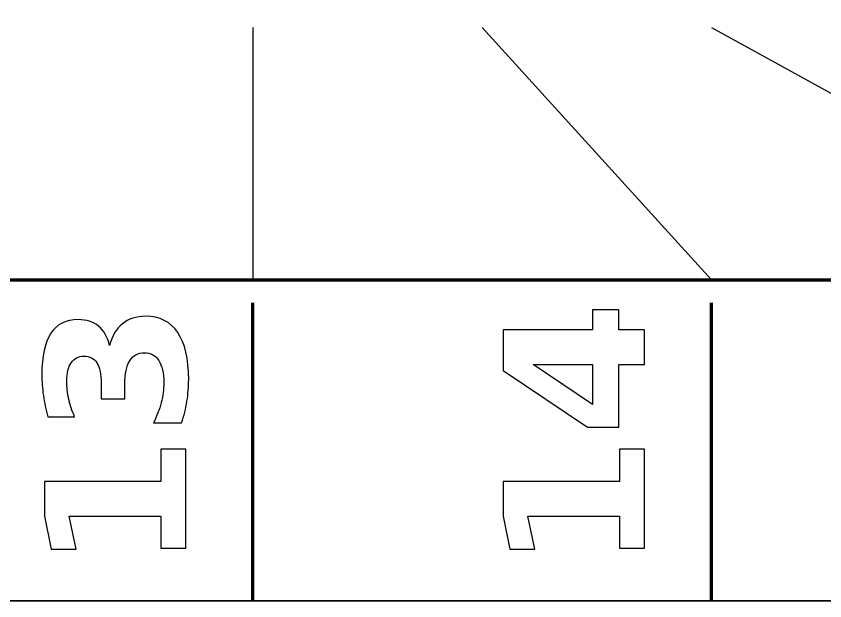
# Model space of a CAD drawing. Header units: centimetres. Extents: x -16.5 to -4.5, y -20.9 to -8.8.
# Drawn here: x -10.516 to -8.753, y -20.85 to -19.575 of the extents above; entities that cross this region are included whole.
import ezdxf

# ---------------------------------------------------------------- set-up
doc = ezdxf.new("R2010")
doc.units = ezdxf.units.CM
doc.header["$MEASUREMENT"] = 0
doc.layers.add('Layer 1', color=7, linetype='Continuous')

msp = doc.modelspace()

# ---------------------------------------------------------------- linework, layer by layer
at = {"layer": 'Layer 1', "color": 7, "lineweight": 35}
msp.add_open_spline([(-16.5, -8.85), (-16.5, -8.85), (-4.5, -8.85), (-4.5, -8.85), (-4.5, -8.85), (-4.5, -8.85), (-4.5, -20.85), (-4.5, -20.85), (-4.5, -20.85), (-4.5, -20.85), (-16.5, -20.85), (-16.5, -20.85), (-16.5, -20.85), (-16.5, -20.85), (-16.5, -8.85), (-16.5, -8.85)], degree=3, knots=[0, 0, 0, 0, 0.25, 0.25, 0.25, 0.25, 0.5, 0.5, 0.5, 0.5, 0.75, 0.75, 0.75, 0.75, 1, 1, 1, 1], dxfattribs=at)
at = {"layer": 'Layer 1', "color": 250, "lineweight": 100}
msp.add_open_spline([(-15.8, -9.55), (-15.8, -9.55), (-5.2, -9.55), (-5.2, -9.55), (-5.2, -9.55), (-5.2, -9.55), (-5.2, -20.15), (-5.2, -20.15), (-5.2, -20.15), (-5.2, -20.15), (-15.8, -20.15), (-15.8, -20.15), (-15.8, -20.15), (-15.8, -20.15), (-15.8, -9.55), (-15.8, -9.55)], degree=3, knots=[0, 0, 0, 0, 0.25, 0.25, 0.25, 0.25, 0.5, 0.5, 0.5, 0.5, 0.75, 0.75, 0.75, 0.75, 1, 1, 1, 1], dxfattribs=at)
at = {"layer": 'Layer 1', "color": 250, "lineweight": 25}
for points in [[(-10.00001, -19.59999), (-10.00001, -19.59999), (-9.99999, -20.15), (-9.99999, -20.15)], [(-9.50001, -19.59999), (-9.50001, -19.59999), (-8.99999, -20.15), (-8.99999, -20.15)], [(-9.00001, -19.59999), (-9.00001, -19.59999), (-7.99999, -20.15), (-7.99999, -20.15)]]:
    msp.add_open_spline(points, degree=3, dxfattribs=at)
at = {"layer": 'Layer 1', "color": 250, "lineweight": 106}
for points in [[(-10, -20.65), (-10, -20.65), (-10.00002, -20.20001), (-10.00002, -20.20001)], [(-10, -20.85), (-10, -20.85), (-10.00002, -20.20001), (-10.00002, -20.20001)], [(-9, -20.65), (-9, -20.65), (-9.00002, -20.20001), (-9.00002, -20.20001)], [(-9, -20.85), (-9, -20.85), (-9.00002, -20.20001), (-9.00002, -20.20001)]]:
    msp.add_open_spline(points, degree=3, dxfattribs=at)
at = {"layer": 'Layer 1', "color": 250}
for points, knots in [([(-9.4543, -20.3477), (-9.4543, -20.3477), (-9.4543, -20.25922), (-9.4543, -20.25922), (-9.4543, -20.25922), (-9.4543, -20.25922), (-9.25957, -20.25922), (-9.25957, -20.25922), (-9.25957, -20.25922), (-9.25957, -20.25922), (-9.25957, -20.2152), (-9.25957, -20.2152), (-9.25957, -20.2152), (-9.25957, -20.2152), (-9.20192, -20.2152), (-9.20192, -20.2152), (-9.20192, -20.2152), (-9.20192, -20.2152), (-9.20192, -20.25922), (-9.20192, -20.25922), (-9.20192, -20.25922), (-9.20192, -20.25922), (-9.14569, -20.25922), (-9.14569, -20.25922), (-9.14569, -20.25922), (-9.14569, -20.25922), (-9.14569, -20.33443), (-9.14569, -20.33443), (-9.14569, -20.33443), (-9.14569, -20.33443), (-9.20192, -20.33443), (-9.20192, -20.33443), (-9.20192, -20.33443), (-9.20192, -20.33443), (-9.20192, -20.47131), (-9.20192, -20.47131), (-9.20192, -20.47131), (-9.20192, -20.47131), (-9.27015, -20.47131), (-9.27015, -20.47131), (-9.27015, -20.47131), (-9.27015, -20.47131), (-9.4543, -20.3477), (-9.4543, -20.3477)], [0, 0, 0, 0, 0.0909091, 0.0909091, 0.0909091, 0.0909091, 0.1818182, 0.1818182, 0.1818182, 0.1818182, 0.2727273, 0.2727273, 0.2727273, 0.2727273, 0.3636364, 0.3636364, 0.3636364, 0.3636364, 0.4545455, 0.4545455, 0.4545455, 0.4545455, 0.5454545, 0.5454545, 0.5454545, 0.5454545, 0.6363636, 0.6363636, 0.6363636, 0.6363636, 0.7272727, 0.7272727, 0.7272727, 0.7272727, 0.8181818, 0.8181818, 0.8181818, 0.8181818, 0.9090909, 0.9090909, 0.9090909, 0.9090909, 1, 1, 1, 1]), ([(-10.31213, -20.29316), (-10.30677, -20.27242), (-10.29738, -20.25654), (-10.28412, -20.24575), (-10.28412, -20.24575), (-10.27078, -20.23495), (-10.25392, -20.22952), (-10.23339, -20.22952), (-10.23339, -20.22952), (-10.20277, -20.22952), (-10.17949, -20.24123), (-10.16354, -20.26465), (-10.16354, -20.26465), (-10.14767, -20.28808), (-10.13969, -20.32223), (-10.13969, -20.36717), (-10.13969, -20.36717), (-10.13969, -20.38305), (-10.14096, -20.39892), (-10.1435, -20.41487), (-10.1435, -20.41487), (-10.14604, -20.43074), (-10.14992, -20.44647), (-10.155, -20.46207), (-10.155, -20.46207), (-10.155, -20.46207), (-10.21639, -20.46207), (-10.21639, -20.46207), (-10.21639, -20.46207), (-10.20898, -20.44718), (-10.20333, -20.43243), (-10.19952, -20.41776), (-10.19952, -20.41776), (-10.19578, -20.40308), (-10.19388, -20.38862), (-10.19388, -20.37444), (-10.19388, -20.37444), (-10.19388, -20.35334), (-10.19755, -20.33719), (-10.20482, -20.32597), (-10.20482, -20.32597), (-10.21215, -20.31475), (-10.22259, -20.3091), (-10.23628, -20.3091), (-10.23628, -20.3091), (-10.25032, -20.3091), (-10.26098, -20.31489), (-10.26817, -20.32639), (-10.26817, -20.32639), (-10.27544, -20.33789), (-10.27904, -20.35489), (-10.27904, -20.37733), (-10.27904, -20.37733), (-10.27904, -20.37733), (-10.27904, -20.40915), (-10.27904, -20.40915), (-10.27904, -20.40915), (-10.27904, -20.40915), (-10.33033, -20.40915), (-10.33033, -20.40915), (-10.33033, -20.40915), (-10.33033, -20.40915), (-10.33033, -20.37571), (-10.33033, -20.37571), (-10.33033, -20.37571), (-10.33033, -20.35567), (-10.33344, -20.34085), (-10.33972, -20.33105), (-10.33972, -20.33105), (-10.346, -20.32124), (-10.35552, -20.31637), (-10.36829, -20.31637), (-10.36829, -20.31637), (-10.38014, -20.31637), (-10.38932, -20.3211), (-10.39574, -20.33062), (-10.39574, -20.33062), (-10.40223, -20.34015), (-10.40547, -20.35355), (-10.40547, -20.37091), (-10.40547, -20.37091), (-10.40547, -20.38375), (-10.40406, -20.39666), (-10.40117, -20.40979), (-10.40117, -20.40979), (-10.39828, -20.42284), (-10.39397, -20.43582), (-10.38833, -20.4488), (-10.38833, -20.4488), (-10.38833, -20.4488), (-10.44661, -20.4488), (-10.44661, -20.4488), (-10.44661, -20.4488), (-10.45105, -20.43307), (-10.45437, -20.41755), (-10.45656, -20.4021), (-10.45656, -20.4021), (-10.45874, -20.38664), (-10.45987, -20.37155), (-10.45987, -20.35666), (-10.45987, -20.35666), (-10.45987, -20.31658), (-10.45331, -20.28653), (-10.44012, -20.26663), (-10.44012, -20.26663), (-10.42699, -20.24673), (-10.40717, -20.23679), (-10.38071, -20.23679), (-10.38071, -20.23679), (-10.36272, -20.23679), (-10.3479, -20.24151), (-10.3364, -20.25104), (-10.3364, -20.25104), (-10.3249, -20.26056), (-10.31679, -20.2746), (-10.31213, -20.29316)], [0, 0, 0, 0, 0.0344828, 0.0344828, 0.0344828, 0.0344828, 0.0689655, 0.0689655, 0.0689655, 0.0689655, 0.1034483, 0.1034483, 0.1034483, 0.1034483, 0.137931, 0.137931, 0.137931, 0.137931, 0.1724138, 0.1724138, 0.1724138, 0.1724138, 0.2068966, 0.2068966, 0.2068966, 0.2068966, 0.2413793, 0.2413793, 0.2413793, 0.2413793, 0.2758621, 0.2758621, 0.2758621, 0.2758621, 0.3103448, 0.3103448, 0.3103448, 0.3103448, 0.3448276, 0.3448276, 0.3448276, 0.3448276, 0.3793103, 0.3793103, 0.3793103, 0.3793103, 0.4137931, 0.4137931, 0.4137931, 0.4137931, 0.4482759, 0.4482759, 0.4482759, 0.4482759, 0.4827586, 0.4827586, 0.4827586, 0.4827586, 0.5172414, 0.5172414, 0.5172414, 0.5172414, 0.5517241, 0.5517241, 0.5517241, 0.5517241, 0.5862069, 0.5862069, 0.5862069, 0.5862069, 0.6206897, 0.6206897, 0.6206897, 0.6206897, 0.6551724, 0.6551724, 0.6551724, 0.6551724, 0.6896552, 0.6896552, 0.6896552, 0.6896552, 0.7241379, 0.7241379, 0.7241379, 0.7241379, 0.7586207, 0.7586207, 0.7586207, 0.7586207, 0.7931034, 0.7931034, 0.7931034, 0.7931034, 0.8275862, 0.8275862, 0.8275862, 0.8275862, 0.862069, 0.862069, 0.862069, 0.862069, 0.8965517, 0.8965517, 0.8965517, 0.8965517, 0.9310345, 0.9310345, 0.9310345, 0.9310345, 0.9655172, 0.9655172, 0.9655172, 0.9655172, 1, 1, 1, 1]), ([(-9.38875, -20.33443), (-9.38875, -20.33443), (-9.25957, -20.42171), (-9.25957, -20.42171), (-9.25957, -20.42171), (-9.25957, -20.42171), (-9.25957, -20.33443), (-9.25957, -20.33443), (-9.25957, -20.33443), (-9.25957, -20.33443), (-9.38875, -20.33443), (-9.38875, -20.33443)], [0, 0, 0, 0, 0.3333333, 0.3333333, 0.3333333, 0.3333333, 0.6666667, 0.6666667, 0.6666667, 0.6666667, 1, 1, 1, 1]), ([(-10.20065, -20.73533), (-10.20065, -20.73533), (-10.20065, -20.66506), (-10.20065, -20.66506), (-10.20065, -20.66506), (-10.20065, -20.66506), (-10.40011, -20.66506), (-10.40011, -20.66506), (-10.40011, -20.66506), (-10.40011, -20.66506), (-10.38522, -20.73716), (-10.38522, -20.73716), (-10.38522, -20.73716), (-10.38522, -20.73716), (-10.43941, -20.73716), (-10.43941, -20.73716), (-10.43941, -20.73716), (-10.43941, -20.73716), (-10.4543, -20.66548), (-10.4543, -20.66548), (-10.4543, -20.66548), (-10.4543, -20.66548), (-10.4543, -20.58985), (-10.4543, -20.58985), (-10.4543, -20.58985), (-10.4543, -20.58985), (-10.20065, -20.58985), (-10.20065, -20.58985), (-10.20065, -20.58985), (-10.20065, -20.58985), (-10.20065, -20.51957), (-10.20065, -20.51957), (-10.20065, -20.51957), (-10.20065, -20.51957), (-10.14569, -20.51957), (-10.14569, -20.51957), (-10.14569, -20.51957), (-10.14569, -20.51957), (-10.14569, -20.73533), (-10.14569, -20.73533), (-10.14569, -20.73533), (-10.14569, -20.73533), (-10.20065, -20.73533), (-10.20065, -20.73533)], [0, 0, 0, 0, 0.0909091, 0.0909091, 0.0909091, 0.0909091, 0.1818182, 0.1818182, 0.1818182, 0.1818182, 0.2727273, 0.2727273, 0.2727273, 0.2727273, 0.3636364, 0.3636364, 0.3636364, 0.3636364, 0.4545455, 0.4545455, 0.4545455, 0.4545455, 0.5454545, 0.5454545, 0.5454545, 0.5454545, 0.6363636, 0.6363636, 0.6363636, 0.6363636, 0.7272727, 0.7272727, 0.7272727, 0.7272727, 0.8181818, 0.8181818, 0.8181818, 0.8181818, 0.9090909, 0.9090909, 0.9090909, 0.9090909, 1, 1, 1, 1]), ([(-9.20065, -20.73533), (-9.20065, -20.73533), (-9.20065, -20.66506), (-9.20065, -20.66506), (-9.20065, -20.66506), (-9.20065, -20.66506), (-9.40011, -20.66506), (-9.40011, -20.66506), (-9.40011, -20.66506), (-9.40011, -20.66506), (-9.38522, -20.73716), (-9.38522, -20.73716), (-9.38522, -20.73716), (-9.38522, -20.73716), (-9.43941, -20.73716), (-9.43941, -20.73716), (-9.43941, -20.73716), (-9.43941, -20.73716), (-9.4543, -20.66548), (-9.4543, -20.66548), (-9.4543, -20.66548), (-9.4543, -20.66548), (-9.4543, -20.58985), (-9.4543, -20.58985), (-9.4543, -20.58985), (-9.4543, -20.58985), (-9.20065, -20.58985), (-9.20065, -20.58985), (-9.20065, -20.58985), (-9.20065, -20.58985), (-9.20065, -20.51957), (-9.20065, -20.51957), (-9.20065, -20.51957), (-9.20065, -20.51957), (-9.14569, -20.51957), (-9.14569, -20.51957), (-9.14569, -20.51957), (-9.14569, -20.51957), (-9.14569, -20.73533), (-9.14569, -20.73533), (-9.14569, -20.73533), (-9.14569, -20.73533), (-9.20065, -20.73533), (-9.20065, -20.73533)], [0, 0, 0, 0, 0.0909091, 0.0909091, 0.0909091, 0.0909091, 0.1818182, 0.1818182, 0.1818182, 0.1818182, 0.2727273, 0.2727273, 0.2727273, 0.2727273, 0.3636364, 0.3636364, 0.3636364, 0.3636364, 0.4545455, 0.4545455, 0.4545455, 0.4545455, 0.5454545, 0.5454545, 0.5454545, 0.5454545, 0.6363636, 0.6363636, 0.6363636, 0.6363636, 0.7272727, 0.7272727, 0.7272727, 0.7272727, 0.8181818, 0.8181818, 0.8181818, 0.8181818, 0.9090909, 0.9090909, 0.9090909, 0.9090909, 1, 1, 1, 1])]:
    msp.add_open_spline(points, degree=3, knots=knots, dxfattribs=at)

doc.saveas('drawing.dxf')
